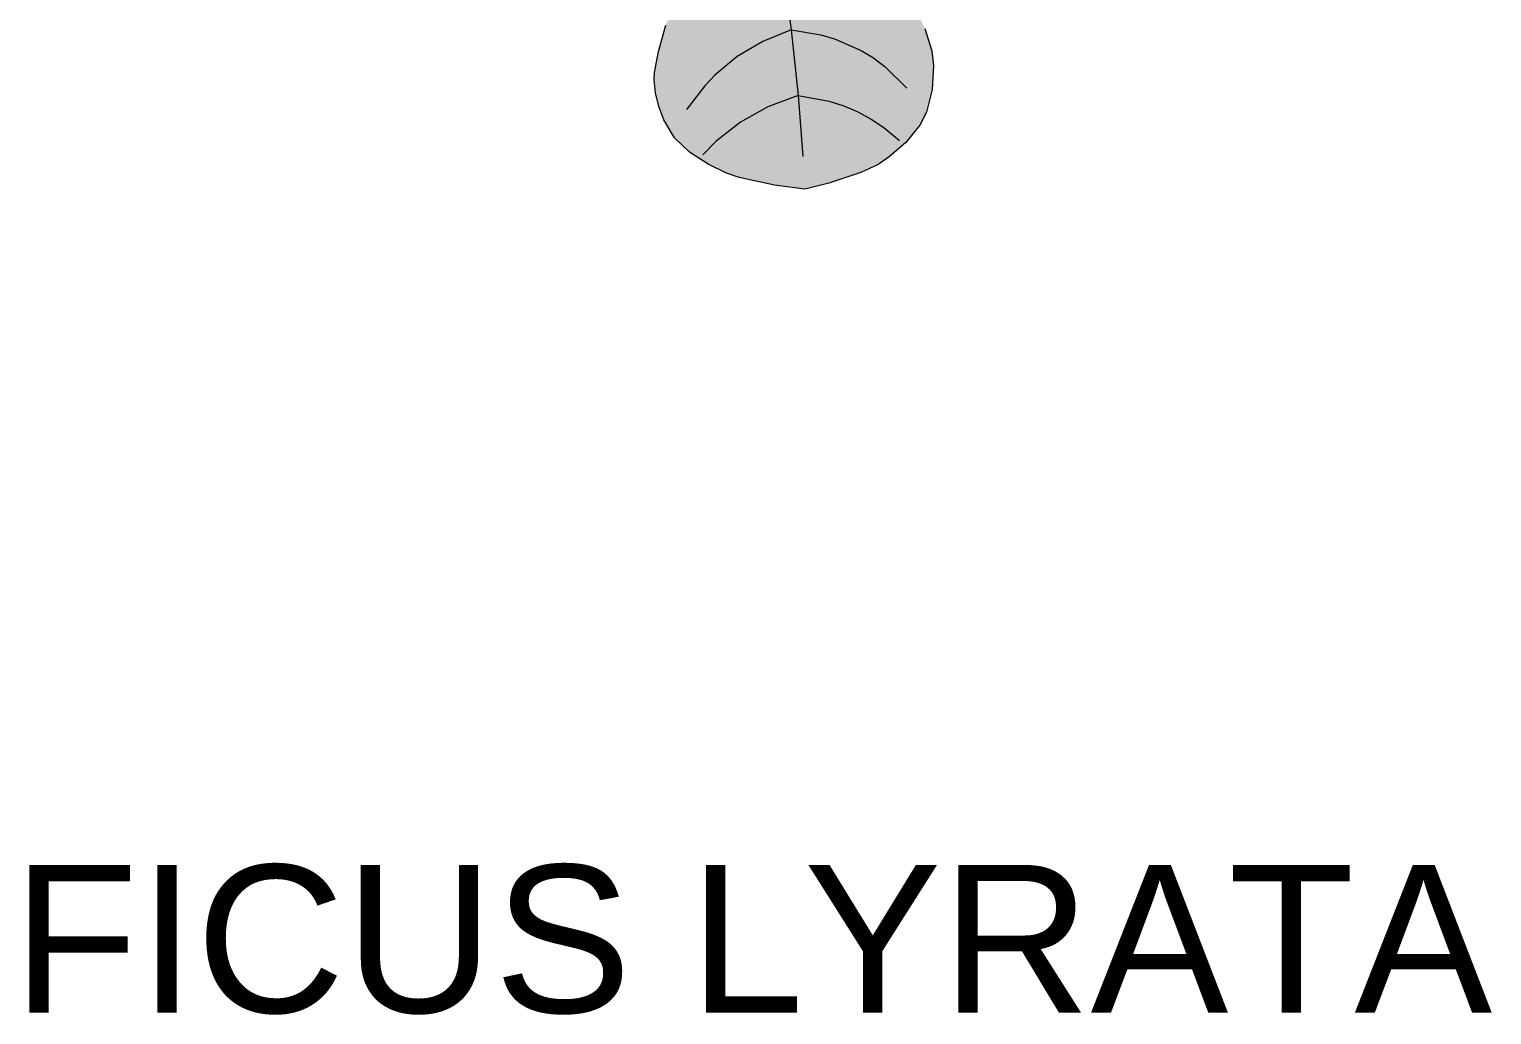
# Model space of a CAD drawing. Header units: metres. Extents: x 0 to 8.79, y -6.64 to 2.65.
# Drawn here: x 1.852 to 2.643, y -1.97 to -1.436 of the extents above; entities that cross this region are included whole.
import ezdxf
from ezdxf.enums import TextEntityAlignment as Align

# ---------------------------------------------------------------- set-up
doc = ezdxf.new("R2010")
doc.units = ezdxf.units.M
for name, color, linetype, lineweight, true_color in [('VEG-HOJAS', 117, 'Continuous', 18, 0x2e5e38), ('VEG-NERVIOS', 115, 'Continuous', 9, 0x528c5c), ('VEG-TEXTO', 47, 'Continuous', 18, 0x464646)]:
    doc.layers.add(name, color=color, linetype=linetype, lineweight=lineweight, true_color=true_color)
doc.layers.add('VEG-RELLENO', color=253, linetype='Continuous', true_color=0x96c896)
doc.styles.add('VEG', font='arial.ttf')

# ---------------------------------------------------------------- blocks, each defined once
blk = doc.blocks.new('VEG_Ficus_lyrata_PLANTA')
at = {"layer": 'VEG-RELLENO', "true_color": 0x498050}
h = blk.add_hatch(color=105, dxfattribs=at)
h.dxf.hatch_style = 1
h.paths.add_polyline_path([(0.0284, -0.4785), (0.012, -0.4763), (-0.0071, -0.4722), (-0.0172, -0.4685), (-0.0273, -0.463), (-0.0369, -0.4561), (-0.0421, -0.4507), (-0.0479, -0.441), (-0.0516, -0.43), (-0.0531, -0.419), (-0.0517, -0.4077), (-0.0468, -0.3896), (-0.0389, -0.3705), (-0.0378, -0.364), (-0.0381, -0.3543), (-0.0399, -0.3403), (-0.045, -0.3154), (-0.046, -0.306), (-0.0395, -0.3011), (-0.0344, -0.2956), (-0.0283, -0.2861), (-0.0257, -0.2795), (-0.0244, -0.2722), (-0.024, -0.2647), (-0.0245, -0.2503), (-0.0267, -0.2391), (-0.0259, -0.2383), (-0.0204, -0.2437), (-0.0121, -0.249), (-0.0007, -0.2541), (0.0069, -0.2559), (0.0112, -0.2732), (0.012, -0.2825), (0.0112, -0.2888), (0.0076, -0.3014), (0.0063, -0.308), (0.0047, -0.3225), (0.0046, -0.3298), (0.0056, -0.3368), (0.0077, -0.3437), (0.0109, -0.3504), (0.0148, -0.3567), (0.0194, -0.3621), (0.0249, -0.3666), (0.0348, -0.3718), (0.0448, -0.3756), (0.0514, -0.3772), (0.058, -0.378), (0.0752, -0.3789), (0.0874, -0.3786), (0.0934, -0.3915), (0.0973, -0.4036), (0.0982, -0.4159), (0.0974, -0.4245), (0.0956, -0.4328), (0.0927, -0.4404), (0.0908, -0.4438), (0.0832, -0.4532), (0.0712, -0.4631), (0.0619, -0.4682), (0.0415, -0.4753)])
at = {"layer": 'VEG-HOJAS'}
blk.add_lwpolyline([(0.0934, -0.3915), (0.0973, -0.4036), (0.0982, -0.4117), (0.0974, -0.4245), (0.0943, -0.4367), (0.0908, -0.4438), (0.0832, -0.4532), (0.0742, -0.461), (0.0682, -0.4651), (0.0587, -0.4695), (0.0415, -0.4753), (0.0284, -0.4785), (0.012, -0.4763), (-0.0071, -0.4722), (-0.0139, -0.4699), (-0.0239, -0.465), (-0.0339, -0.4585), (-0.0421, -0.4507), (-0.0479, -0.441), (-0.0506, -0.4337), (-0.0524, -0.4263), (-0.0531, -0.419), (-0.0529, -0.4153), (-0.0508, -0.4039), (-0.0468, -0.3896)], dxfattribs=at)
at = {"layer": 'VEG-NERVIOS'}
for points in [[(0.0168, -0.3593), (0.0211, -0.3922)], [(0.0211, -0.3922), (0.0057, -0.3985), (-0.0081, -0.4067), (-0.0202, -0.4168), (-0.0257, -0.4225), (-0.0356, -0.4353)], [(0.0211, -0.3922), (0.0248, -0.4277)], [(0.0211, -0.3922), (0.0371, -0.3948), (0.0446, -0.397), (0.0589, -0.4033), (0.0656, -0.4074), (0.0719, -0.4122), (0.0837, -0.4237)], [(0.0248, -0.4277), (0.0084, -0.4339), (-0.0064, -0.4421), (-0.0195, -0.4524), (-0.0268, -0.4598)], [(0.0248, -0.4277), (0.0273, -0.4607)], [(0.0248, -0.4277), (0.0416, -0.4309), (0.0495, -0.4334), (0.0571, -0.4366), (0.0643, -0.4405), (0.0712, -0.4451), (0.0797, -0.4521)]]:
    blk.add_lwpolyline(points, dxfattribs=at)

msp = doc.modelspace()

# ---------------------------------------------------------------- block references
msp.add_blockref('VEG_Ficus_lyrata_PLANTA', (2.24315, -1.04421))

# ---------------------------------------------------------------- texts
at = {"layer": 'VEG-TEXTO', "style": 'VEG'}
msp.add_text('FICUS LYRATA', height=0.08, dxfattribs=at).set_placement((2.24315, -1.88871), align=Align.TOP_CENTER)

doc.saveas('drawing.dxf')
